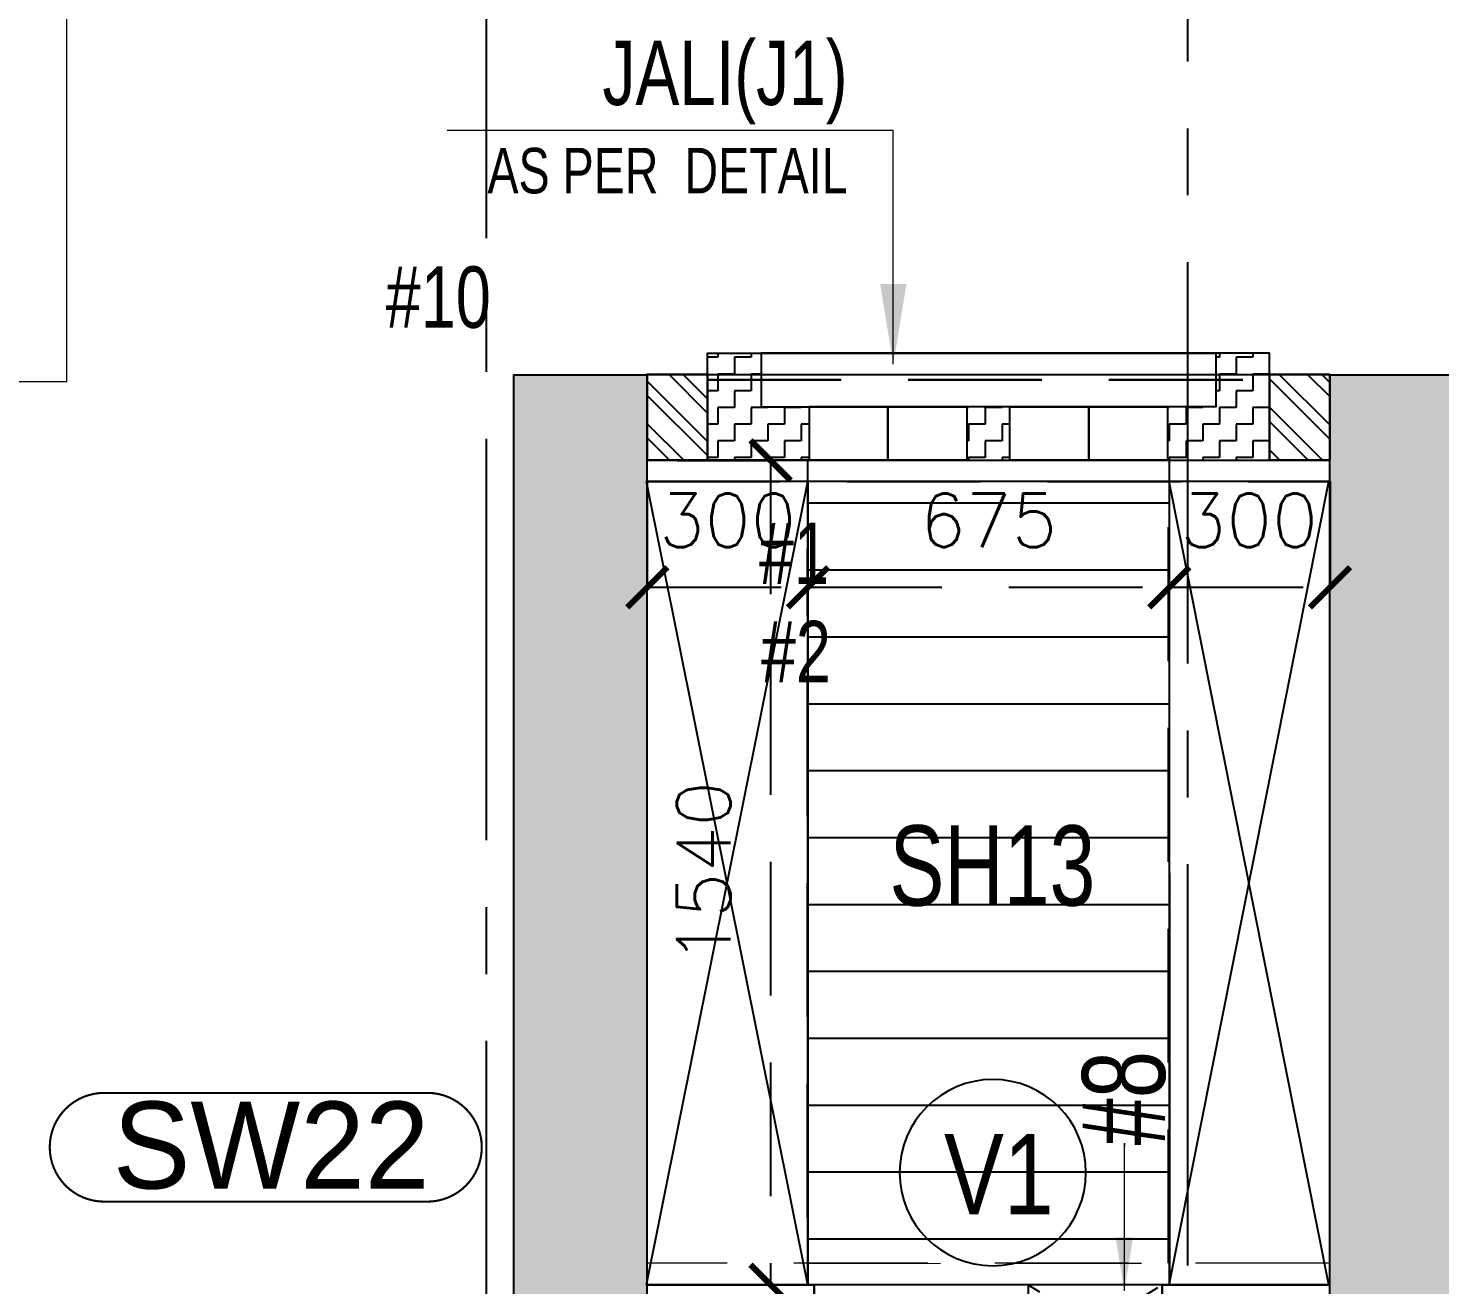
# Model space of a CAD drawing. Header units: millimetres. Extents: x 1167879 to 1231451, y -5731814 to -5645217.
# Drawn here: x 1212431 to 1215068, y -5711639 to -5709291 of the extents above; entities that cross this region are included whole.
import ezdxf
from ezdxf.enums import TextEntityAlignment as Align

# ---------------------------------------------------------------- set-up
doc = ezdxf.new("R2010")
doc.units = ezdxf.units.MM
doc.header["$LTSCALE"] = 1000
doc.header["$MEASUREMENT"] = 0
for name, pattern in [('3BHK-A$0$AUDIT_D_120904163729-0', [0]), ('3BHK-A$0$HIDDEN', [0.375, 0.25, -0.125]), ('AUDIT_D_120904163729-0', [0]), ('T8(T9 IS SIMILAR) - DIMENSION & TEXTING$0$HIDDEN', [0.375, 0.25, -0.125]), ('T8(T9 IS SIMILAR) - TYPICAL FLOOR ELEVATION$0$AUDIT_D_120904163729-0', [0]), ('T8(T9 IS SIMILAR) - TYPICAL FLOOR ELEVATION$0$HIDDEN', [0.375, 0.25, -0.125]), ('T8(T9 IS SIMILAR)$0$$0$HIDDEN', [0.375, 0.25, -0.125]), ('T8(T9 IS SIMILAR)$0$HIDDEN', [0.375, 0.25, -0.125]), ('T8_REFUGE COLUMNS$0$CENTER2', [1.125, 0.75, -0.125, 0.125, -0.125])]:
    doc.linetypes.add(name, pattern=pattern)
doc.layers.get('0').update_dxf_attribs({"linetype": 'AUDIT_D_120904163729-0'})
for name, color, linetype, lineweight in [('3BHK-A$0$$1$A-WALL- 160', 6, 'Continuous', 30), ('T8(T9 IS SIMILAR) - DIMENSION & TEXTING$0$R0-18-10-2014-T1-1st Podium Floor Plan$0$Text', 2, 'Continuous', 0), ('T8(T9 IS SIMILAR) - DIMENSION & TEXTING$0$T8 - TYPICAL FLOOR CORE$0$a-Text', 4, 'Continuous', 0), ('T8(T9 IS SIMILAR) - TYPICAL FLOOR ELEVATION$0$ELE-1', 4, 'Continuous', 30), ('T8(T9 IS SIMILAR)$0$D&W', 8, 'Continuous', 25), ('T8(T9 IS SIMILAR)$0$SCPL BEAM', 191, 'T8(T9 IS SIMILAR)$0$$0$HIDDEN', 13), ('T8_REFUGE COLUMNS$0$A-COLUMN NO size reduce', 81, 'Continuous', 25)]:
    doc.layers.add(name, color=color, linetype=linetype, lineweight=lineweight)
for name, color, linetype in [('3BHK-A$0$$1$CUT-OUT', 49, 'Continuous'), ('3BHK-A$0$A-HATCH -160', 251, '3BHK-A$0$AUDIT_D_120904163729-0'), ('3BHK-A$0$CUT-OUT', 49, 'Continuous'), ('3BHK-A$0$ELE 1', 1, 'Continuous'), ('T8(T9 IS SIMILAR) - DIMENSION & TEXTING$0$A-DIMENSIONS', 2, 'T8(T9 IS SIMILAR) - DIMENSION & TEXTING$0$HIDDEN'), ('T8(T9 IS SIMILAR) - DIMENSION & TEXTING$0$a-window-no', 125, 'Continuous'), ('T8(T9 IS SIMILAR) - TYPICAL FLOOR ELEVATION$0$A-WALL HATCH', 252, 'T8(T9 IS SIMILAR) - TYPICAL FLOOR ELEVATION$0$AUDIT_D_120904163729-0'), ('T8(T9 IS SIMILAR) - TYPICAL FLOOR ELEVATION$0$A-WALL-FEATURES', 6, 'T8(T9 IS SIMILAR) - TYPICAL FLOOR ELEVATION$0$AUDIT_D_120904163729-0'), ('T8(T9 IS SIMILAR)$0$$6$a-beam 2', 50, 'Continuous'), ('T8(T9 IS SIMILAR)$0$S-BEAM', 20, 'T8(T9 IS SIMILAR)$0$$0$HIDDEN'), ('T8_REFUGE COLUMNS$0$A-CENTERLINE', 193, 'T8_REFUGE COLUMNS$0$CENTER2'), ('T8_REFUGE COLUMNS$0$A-RCC COLS', 3, 'Continuous'), ('T8_TYPICAL COLUMNS$0$A-RCC COLS', 3, 'Continuous')]:
    doc.layers.add(name, color=color, linetype=linetype)
doc.layers.add('A-BUA COMMON AREAS LEDGES', color=85, linetype='Continuous', lineweight=15, plot=False)
doc.layers.add('T8_REFUGE COLUMNS$0$COL-HATCH', color=7, linetype='Continuous', lineweight=25, true_color=0xa3a3a3)
doc.styles.add('T8(T9 IS SIMILAR) - DIMENSION & TEXTING$0$ARIAL ARROW', font='swisscl.ttf')
doc.styles.add('T8(T9 IS SIMILAR) - DIMENSION & TEXTING$0$LODHA STANDERD', font='sanss___.ttf')
doc.styles.add('T8(T9 IS SIMILAR) - DIMENSION & TEXTING$0$Romans 1', font='romans.shx', dxfattribs={"height": 100})
doc.styles.add('T8(T9 IS SIMILAR) - DIMENSION & TEXTING$0$T8 - TYPICAL FLOOR CORE$0$ARIAL ARROW', font='swisscl.ttf')
doc.styles.add('T8(T9 IS SIMILAR) - DIMENSION & TEXTING$0$Tahoma', font='tahoma.ttf')
doc.styles.add('T8_REFUGE COLUMNS$0$STANDARD', font='GOTHIC.TTF')
doc.dimstyles.new('T8(T9 IS SIMILAR) - DIMENSION & TEXTING$0$ALPINE S', dxfattribs={"dimscale": 0, "dimtxt": 100, "dimasz": 75, "dimexe": 0, "dimexo": 0, "dimgap": 75, "dimtad": 1, "dimdec": 0, "dimzin": 0, "dimdsep": 46, "dimtxsty": 'T8(T9 IS SIMILAR) - DIMENSION & TEXTING$0$Romans 1', "dimblk": 'T8(T9 IS SIMILAR) - DIMENSION & TEXTING$0$_ArchTick', "dimcen": 0.09, "dimclrd": 256, "dimclre": 256, "dimclrt": 7, "dimadec": 0, "dimazin": 0, "dimtfac": 1, "dimtdec": 0, "dimtofl": 0, "dimtmove": 1, "dimatfit": 0, "dimldrblk": 'T8(T9 IS SIMILAR) - DIMENSION & TEXTING$0$_Open90', "dimfxl": 1, "dimtolj": 1, "dimtzin": 0, "dimarcsym": 0})
doc.dimstyles.new('T8(T9 IS SIMILAR) - DIMENSION & TEXTING$0$SAMATA STD', dxfattribs={"dimtxt": 100, "dimasz": 50, "dimexe": 50, "dimexo": 50, "dimgap": 10, "dimtad": 0, "dimdec": 0, "dimrnd": 5, "dimzin": 0, "dimdsep": 46, "dimtxsty": 'T8(T9 IS SIMILAR) - DIMENSION & TEXTING$0$Tahoma', "dimblk": 'T8(T9 IS SIMILAR) - DIMENSION & TEXTING$0$_Origin2', "dimcen": -50, "dimdle": 50, "dimclrd": 7, "dimclre": 7, "dimclrt": 7, "dimadec": 0, "dimazin": 0, "dimtfac": 1, "dimtdec": 0, "dimtmove": 1, "dimatfit": 3, "dimfxl": 150, "dimtfill": 1, "dimtolj": 1, "dimtzin": 0, "dimlwd": -1, "dimlwe": -1, "dimarcsym": 0})
pattern_1 = [(45.00000000000001, (-0.652265147306025, 1285.594474900514), (-39.77475644174329, 39.7747564417433), []), (45.00000000000001, (25.8642391031608, 1285.594474900514), (-39.77475644174329, 39.7747564417433), [])]

# ---------------------------------------------------------------- blocks, each defined once
blk = doc.blocks.new('T8(T9 IS SIMILAR) - DIMENSION & TEXTING$0$_Origin2')
at = {"color": 0, "linetype": 'ByBlock', "lineweight": -2}
blk.add_line((-0.5, 0), (-1, 0), dxfattribs=at)
for radius in [0.5, 0.25]:
    blk.add_circle((0, 0), radius, dxfattribs=at)
blk = doc.blocks.new('T8(T9 IS SIMILAR) - DIMENSION & TEXTING$0$WINDOW TAG')
at = {"layer": 'T8(T9 IS SIMILAR) - DIMENSION & TEXTING$0$a-window-no'}
blk.add_circle((0, 0), 174.0900956831736, dxfattribs=at)
at = {"layer": 'T8(T9 IS SIMILAR) - DIMENSION & TEXTING$0$a-window-no', "style": 'T8(T9 IS SIMILAR) - DIMENSION & TEXTING$0$LODHA STANDERD'}
blk.add_attdef('WINDOW', text='', height=150, dxfattribs=at).set_placement((11.34681474116587, 2.790841638110578), align=Align.MIDDLE_CENTER)
blk = doc.blocks.new('T8(T9 IS SIMILAR) - DIMENSION & TEXTING$0$_ArchTick')
at = {"color": 0, "linetype": 'ByBlock', "const_width": 0.15}
blk.add_lwpolyline([(-0.5, -0.5), (0.5, 0.5)], dxfattribs=at)
blk = doc.blocks.new('*D336')
at = {"layer": 'T8(T9 IS SIMILAR) - DIMENSION & TEXTING$0$A-DIMENSIONS', "linetype": 'T8(T9 IS SIMILAR) - DIMENSION & TEXTING$0$HIDDEN', "lineweight": -2, "transparency": 16777216}
for p, q in [((1213587.268557632, -5710138.519158753), (1213587.268557632, -5710335.988566845)), ((1213887.453052098, -5710138.519158754), (1213887.453052098, -5710335.988566845))]:
    blk.add_line(p, q, dxfattribs=at)
at = {"layer": 'T8(T9 IS SIMILAR) - DIMENSION & TEXTING$0$A-DIMENSIONS', "lineweight": -2, "transparency": 16777216}
blk.add_line((1213587.268557632, -5710335.988566845), (1213887.453052098, -5710335.988566845), dxfattribs=at)
at = {"layer": 'T8(T9 IS SIMILAR) - DIMENSION & TEXTING$0$A-DIMENSIONS', "linetype": 'ByBlock', "lineweight": -2, "transparency": 16777216, "xscale": 75, "yscale": 75, "zscale": 75, "rotation": 180}
blk.add_blockref('T8(T9 IS SIMILAR) - DIMENSION & TEXTING$0$_ArchTick', (1213587.268557632, -5710335.988566845), dxfattribs=at)
at = {"layer": 'T8(T9 IS SIMILAR) - DIMENSION & TEXTING$0$A-DIMENSIONS', "linetype": 'ByBlock', "lineweight": -2, "transparency": 16777216, "xscale": 75, "yscale": 75, "zscale": 75}
blk.add_blockref('T8(T9 IS SIMILAR) - DIMENSION & TEXTING$0$_ArchTick', (1213887.453052098, -5710335.988566845), dxfattribs=at)
at = {"layer": 'T8(T9 IS SIMILAR) - DIMENSION & TEXTING$0$A-DIMENSIONS', "color": 7, "linetype": 'ByBlock', "transparency": 16777216, "insert": (1213737.360804865, -5710210.988566845), "char_height": 100, "attachment_point": 5, "style": 'T8(T9 IS SIMILAR) - DIMENSION & TEXTING$0$Romans 1'}
blk.add_mtext('\\A1;300', dxfattribs=at)
blk = doc.blocks.new('T8(T9 IS SIMILAR) - DIMENSION & TEXTING$0$_Open90')
at = {"color": 0, "linetype": 'ByBlock', "lineweight": -2}
for p, q in [((-0.5, 0.5), (0, 0)), ((0, 0), (-1, 0)), ((0, 0), (-0.5, -0.5))]:
    blk.add_line(p, q, dxfattribs=at)
blk = doc.blocks.new('*D337')
at = {"layer": 'T8(T9 IS SIMILAR) - DIMENSION & TEXTING$0$A-DIMENSIONS', "linetype": 'T8(T9 IS SIMILAR) - DIMENSION & TEXTING$0$HIDDEN', "lineweight": -2, "transparency": 16777216}
for p, q in [((1213643.518408691, -5710098.811375679), (1213817.647120671, -5710098.811375679)), ((1213643.719358897, -5711639.150016902), (1213817.647120671, -5711639.150016902))]:
    blk.add_line(p, q, dxfattribs=at)
at = {"layer": 'T8(T9 IS SIMILAR) - DIMENSION & TEXTING$0$A-DIMENSIONS', "lineweight": -2, "transparency": 16777216}
blk.add_line((1213817.647120671, -5710098.811375679), (1213817.647120671, -5711639.150016902), dxfattribs=at)
at = {"layer": 'T8(T9 IS SIMILAR) - DIMENSION & TEXTING$0$A-DIMENSIONS', "linetype": 'ByBlock', "lineweight": -2, "transparency": 16777216, "xscale": 75, "yscale": 75, "zscale": 75}
for p, rotation in [((1213817.647120671, -5710098.811375679), 90), ((1213817.647120671, -5711639.150016902), 270)]:
    blk.add_blockref('T8(T9 IS SIMILAR) - DIMENSION & TEXTING$0$_ArchTick', p, dxfattribs=dict(at, rotation=rotation))
at = {"layer": 'T8(T9 IS SIMILAR) - DIMENSION & TEXTING$0$A-DIMENSIONS', "color": 7, "linetype": 'ByBlock', "transparency": 16777216, "insert": (1213692.647120672, -5710868.980696291), "char_height": 100, "attachment_point": 5, "rotation": 90, "style": 'T8(T9 IS SIMILAR) - DIMENSION & TEXTING$0$Romans 1'}
blk.add_mtext('\\A1;1540', dxfattribs=at)
blk = doc.blocks.new('*D183')
at = {"layer": 'T8(T9 IS SIMILAR) - DIMENSION & TEXTING$0$A-DIMENSIONS', "linetype": 'T8(T9 IS SIMILAR) - DIMENSION & TEXTING$0$HIDDEN', "lineweight": -2, "transparency": 16777216}
for p, q in [((1213887.453052099, -5710138.477851002), (1213887.453052099, -5710335.988566845)), ((1214562.604881546, -5710138.519158754), (1214562.604881546, -5710335.988566845))]:
    blk.add_line(p, q, dxfattribs=at)
at = {"layer": 'T8(T9 IS SIMILAR) - DIMENSION & TEXTING$0$A-DIMENSIONS', "lineweight": -2, "transparency": 16777216}
blk.add_line((1213887.453052099, -5710335.988566845), (1214562.604881546, -5710335.988566845), dxfattribs=at)
at = {"layer": 'T8(T9 IS SIMILAR) - DIMENSION & TEXTING$0$A-DIMENSIONS', "linetype": 'ByBlock', "lineweight": -2, "transparency": 16777216, "xscale": 75, "yscale": 75, "zscale": 75, "rotation": 180}
blk.add_blockref('T8(T9 IS SIMILAR) - DIMENSION & TEXTING$0$_ArchTick', (1213887.453052099, -5710335.988566845), dxfattribs=at)
at = {"layer": 'T8(T9 IS SIMILAR) - DIMENSION & TEXTING$0$A-DIMENSIONS', "linetype": 'ByBlock', "lineweight": -2, "transparency": 16777216, "xscale": 75, "yscale": 75, "zscale": 75}
blk.add_blockref('T8(T9 IS SIMILAR) - DIMENSION & TEXTING$0$_ArchTick', (1214562.604881546, -5710335.988566845), dxfattribs=at)
at = {"layer": 'T8(T9 IS SIMILAR) - DIMENSION & TEXTING$0$A-DIMENSIONS', "color": 7, "linetype": 'ByBlock', "transparency": 16777216, "insert": (1214225.028966823, -5710210.988566845), "char_height": 100, "attachment_point": 5, "style": 'T8(T9 IS SIMILAR) - DIMENSION & TEXTING$0$Romans 1'}
blk.add_mtext('\\A1;675', dxfattribs=at)
blk = doc.blocks.new('*D184')
at = {"layer": 'T8(T9 IS SIMILAR) - DIMENSION & TEXTING$0$A-DIMENSIONS', "linetype": 'T8(T9 IS SIMILAR) - DIMENSION & TEXTING$0$HIDDEN', "lineweight": -2, "transparency": 16777216}
for p, q in [((1214562.604881546, -5710138.519158754), (1214562.604881546, -5710335.988566845)), ((1214862.819467773, -5710138.519158754), (1214862.819467773, -5710335.988566845))]:
    blk.add_line(p, q, dxfattribs=at)
at = {"layer": 'T8(T9 IS SIMILAR) - DIMENSION & TEXTING$0$A-DIMENSIONS', "lineweight": -2, "transparency": 16777216}
blk.add_line((1214562.604881546, -5710335.988566845), (1214862.819467773, -5710335.988566845), dxfattribs=at)
at = {"layer": 'T8(T9 IS SIMILAR) - DIMENSION & TEXTING$0$A-DIMENSIONS', "linetype": 'ByBlock', "lineweight": -2, "transparency": 16777216, "xscale": 75, "yscale": 75, "zscale": 75, "rotation": 180}
blk.add_blockref('T8(T9 IS SIMILAR) - DIMENSION & TEXTING$0$_ArchTick', (1214562.604881546, -5710335.988566845), dxfattribs=at)
at = {"layer": 'T8(T9 IS SIMILAR) - DIMENSION & TEXTING$0$A-DIMENSIONS', "linetype": 'ByBlock', "lineweight": -2, "transparency": 16777216, "xscale": 75, "yscale": 75, "zscale": 75}
blk.add_blockref('T8(T9 IS SIMILAR) - DIMENSION & TEXTING$0$_ArchTick', (1214862.819467773, -5710335.988566845), dxfattribs=at)
at = {"layer": 'T8(T9 IS SIMILAR) - DIMENSION & TEXTING$0$A-DIMENSIONS', "color": 7, "linetype": 'ByBlock', "transparency": 16777216, "insert": (1214711.71217466, -5710210.988566845), "char_height": 100, "attachment_point": 5, "style": 'T8(T9 IS SIMILAR) - DIMENSION & TEXTING$0$Romans 1'}
blk.add_mtext('\\A1;300', dxfattribs=at)
blk = doc.blocks.new('T8_REFUGE COLUMNS')
at = {"layer": 'T8_REFUGE COLUMNS$0$COL-HATCH', "linetype": 'ByBlock'}
h = blk.add_hatch(color=256, dxfattribs=at)
h.dxf.hatch_style = 1
h.paths.add_polyline_path([(1213587.069074492, -5709939.863253396), (1213337.069074492, -5709939.863253396), (1213337.069074492, -5714149.863253396), (1213587.069074492, -5714149.863253396)])
h = blk.add_hatch(color=256, dxfattribs=at)
h.dxf.hatch_style = 1
h.paths.add_polyline_path([(1214862.069074492, -5711799.863253396), (1215112.069074492, -5711799.863253396), (1215112.069074492, -5709939.863253396), (1214862.069074492, -5709939.863253396)])
at = {"layer": 'T8_REFUGE COLUMNS$0$A-CENTERLINE'}
for p, q in [((1214597.093489862, -5722853.457671415), (1214597.093489862, -5698299.636913834)), ((1213287.069077838, -5728808.541404216), (1213287.069077838, -5698573.632249597))]:
    blk.add_line(p, q, dxfattribs=at)
at = {"layer": 'T8_REFUGE COLUMNS$0$A-COLUMN NO size reduce', "linetype": 'ByBlock', "const_width": 3.9}
blk.add_lwpolyline([(1212572.298072255, -5711483.816071484, -1), (1212572.298072256, -5711280.641360405), (1213176.365033506, -5711280.641360406, -1), (1213176.365033507, -5711483.816071486)], format="xyb", close=True, dxfattribs=at)
at = {"layer": 'T8_REFUGE COLUMNS$0$A-RCC COLS', "linetype": 'ByBlock'}
for points in [[(1213587.069074492, -5709939.863253396), (1213337.069074492, -5709939.863253396), (1213337.069074492, -5714149.863253396), (1213587.069074492, -5714149.863253396)], [(1214862.069074492, -5711799.863253396), (1215112.069074492, -5711799.863253396), (1215112.069074492, -5709939.863253396), (1214862.069074492, -5709939.863253396)]]:
    blk.add_lwpolyline(points, close=True, dxfattribs=at)
at = {"layer": 'T8_REFUGE COLUMNS$0$A-COLUMN NO size reduce', "linetype": 'ByBlock', "insert": (1212588.548072256, -5711296.891360406), "char_height": 162.5, "attachment_point": 1, "style": 'T8_REFUGE COLUMNS$0$STANDARD'}
blk.add_mtext_dynamic_manual_height_columns('SW22', width=444.6849770843983, gutter_width=500, heights=[0], dxfattribs=at)
blk = doc.blocks.new('T8_TYPICAL COLUMNS')
at = {"layer": 'T8_TYPICAL COLUMNS$0$A-RCC COLS', "linetype": 'ByBlock'}
blk.add_blockref('T8_REFUGE COLUMNS', (0, 0), dxfattribs=at)
blk = doc.blocks.new('3BHK-A')
at = {"layer": '3BHK-A$0$A-HATCH -160', "linetype": 'ByBlock'}
h = blk.add_hatch(dxfattribs=at)
h.set_pattern_fill('ANSI32', color=256, scale=150)
h.set_pattern_definition(pattern_1)
h.paths.add_polyline_path([(1197682.395177151, -5709940.001921597), (1197794.897939085, -5709940.013618101), (1197794.897193033, -5710099.7622237), (1197682.394431079, -5710099.7622237)])
h = blk.add_hatch(dxfattribs=at)
h.set_pattern_fill('ANSI32', color=256, scale=150)
h.set_pattern_definition(pattern_1)
h.paths.add_polyline_path([(1198844.897193033, -5710099.7622237), (1198957.399954947, -5710099.7622237), (1198957.400701019, -5709939.757768404), (1198844.897193033, -5709939.7622237)])
at = {"layer": '3BHK-A$0$CUT-OUT'}
h = blk.add_hatch(dxfattribs=at)
h.set_pattern_fill('ANSI31', color=256, scale=1000, angle=135)
h.set_pattern_definition([(180, (11267.68155931402, 7945.864264402539), (-2.131628207280301e-14, -125), [])])
h.paths.add_polyline_path([(1198657.142167903, -5710098.537840246), (1197982.234535174, -5710098.537840242), (1197981.878582104, -5711639.121892944), (1198657.142167903, -5711639.121892944)])
at = {"linetype": '3BHK-A$0$HIDDEN', "ltscale": 0.1}
for p, q in [((1198245.566253129, -5711799.121892943, -0.02432551863291288), (1197995.566253129, -5711639.121892943, -0.02432551863291288)), ((1198245.566253129, -5711639.121892943, -0.02432551863291288), (1197995.566253129, -5711799.121892943, -0.02432551863291288))]:
    blk.add_line(p, q, dxfattribs=at)
at = {"linetype": '3BHK-A$0$HIDDEN', "ltscale": 0.1, "elevation": -0.02432551863291288}
blk.add_lwpolyline([(1198245.566253129, -5711799.121892943), (1197995.566253129, -5711799.121892943), (1197995.566253129, -5711639.121892943), (1198245.566253129, -5711639.121892943)], close=True, dxfattribs=at)
at = {"layer": '3BHK-A$0$$1$A-WALL- 160', "linetype": 'ByBlock'}
for p, q in [((1197682.415679285, -5711639.125193932, -0.02432551863291288), (1197995.566253129, -5711639.121892943, -0.02432551863291288)), ((1197995.566253129, -5711799.121892943, -0.02432551863291288), (1197995.566253129, -5711639.121892943, -0.02432551863291288)), ((1198645.566253178, -5711799.121892944, -0.02432551863291288), (1198645.566253178, -5711639.121892944, -0.02432551863291288)), ((1198645.566253178, -5711639.121892944, -0.02432551863291288), (1198958.738495441, -5711639.122722594, -0.02432551863291288))]:
    blk.add_line(p, q, dxfattribs=at)
at = {"layer": '3BHK-A$0$$1$A-WALL- 160', "linetype": 'ByBlock', "elevation": -0.02432551863291288}
for points in [[(1197794.897939085, -5709938.518926526), (1197682.395177151, -5709938.518926526), (1197682.394431079, -5710098.518926526), (1197794.897193033, -5710098.518926526)], [(1198844.897193033, -5709938.518926526), (1198957.400701019, -5709938.51447123), (1198957.399954947, -5710098.518926526), (1198844.897193033, -5710098.518926526)]]:
    blk.add_lwpolyline(points, close=True, dxfattribs=at)
at = {"layer": '3BHK-A$0$$1$CUT-OUT'}
for p, q in [((1198844.897193033, -5709938.518926526, -0.02432551863291288), (1197794.897939085, -5709938.518926526, -0.02432551863291288)), ((1198844.897193033, -5710098.518926526, -0.02432551863291288), (1197794.897193033, -5710098.518926526, -0.02432551863291288))]:
    blk.add_line(p, q, dxfattribs=at)
at = {"layer": '3BHK-A$0$CUT-OUT'}
for p, q in [((1197981.990338453, -5711639.121892944, 0.3682588181893741), (1197683.775752229, -5710138.519158751, -0.02432551863291288)), ((1197683.797262534, -5711639.141772102, -0.02432551863291288), (1197981.990338454, -5710138.477851, 0.3682588181893741)), ((1198958.759056094, -5711639.141772102, -0.02432551863291288), (1198657.142167903, -5710138.477851, 0.3682588181882238)), ((1198657.142167903, -5711639.121892944, 0.3682588181893741), (1198958.780569544, -5710138.537864574, -0.02432551863291288))]:
    blk.add_line(p, q, dxfattribs=at)
at = {"layer": '3BHK-A$0$CUT-OUT', "elevation": 0.3682588181893741}
blk.add_lwpolyline([(1198657.142167903, -5710098.537840246), (1197982.234535174, -5710098.537840242), (1197981.878582104, -5711639.121892944), (1198657.142167903, -5711639.121892944)], close=True, dxfattribs=at)
at = {"layer": '3BHK-A$0$ELE 1', "linetype": 'ByBlock'}
for p, q in [((1197683.775752229, -5710138.519158751, -0.02432551863291288), (1198957.526145509, -5710138.519158751, -0.5138890929442232)), ((1197981.990338454, -5710138.519158751, 0.3682588181893741), (1197981.990338453, -5711639.121892944, 0.3682588181893741)), ((1198657.142167903, -5710138.519158751, 0.3682588181893741), (1198657.142167903, -5711639.121892944, 0.3682588181893741))]:
    blk.add_line(p, q, dxfattribs=at)
blk = doc.blocks.new('T8(T9 IS SIMILAR) - TYPICAL FLOOR ELEVATION$0$JG')
at = {"layer": 'T8(T9 IS SIMILAR) - TYPICAL FLOOR ELEVATION$0$A-WALL HATCH', "linetype": 'ByBlock'}
h = blk.add_hatch(dxfattribs=at)
h.set_pattern_fill('ZIGZAG', color=256, scale=250)
h.set_pattern_definition([(0, (0, 0), (31.25, 31.25), [31.25, -31.25]), (90, (31.25, 0), (-31.25, 31.25), [31.25, -31.25])])
h.paths.add_polyline_path([(1133312.256854269, -5722820.520059796), (1133392.470780536, -5722820.520059796), (1133392.470780536, -5722720.520030526), (1133312.256854269, -5722720.520030526)])
edge = h.paths.add_edge_path()
edge.add_line((1133877.164622129, -5722870.529525943), (1133877.164622129, -5722920.529525943))
edge.add_line((1133877.164622129, -5722920.529525943), (1133777.164622129, -5722920.529525943))
edge.add_line((1133777.164622129, -5722920.529525943), (1133777.164622129, -5722870.529525943))
edge.add_line((1133777.164622129, -5722870.529525943), (1133777.164622129, -5722820.529525943))
edge.add_line((1133777.164622129, -5722820.529525943), (1133687.364173081, -5722820.520059796))
edge.add_line((1133687.364173081, -5722820.520059796), (1133687.364182007, -5722720.520053368))
edge.add_line((1133687.364182007, -5722720.520053368), (1133877.164622127, -5722720.553921828))
edge.add_line((1133877.164622127, -5722720.553921828), (1133877.164611416, -5722870.529525943))
edge.add_line((1132827.363817403, -5722870.520059796), (1132827.363817403, -5722920.520059796))
edge.add_line((1132827.363817403, -5722920.520059796), (1132927.363817403, -5722920.520059796))
edge.add_line((1132927.363817403, -5722920.520059796), (1132927.363817403, -5722870.520059796))
edge.add_line((1132927.363817403, -5722870.520059796), (1132927.363817403, -5722820.520059796))
edge.add_line((1132927.363817403, -5722820.520059796), (1133017.363817403, -5722820.520059796))
edge.add_line((1133017.363817403, -5722820.520059796), (1133017.363808478, -5722720.520053368))
edge.add_line((1133017.363808478, -5722720.520053368), (1132827.363817405, -5722720.544455681))
edge.add_line((1132827.363817405, -5722720.544455681), (1132827.363828116, -5722870.520059796))
at = {"layer": 'T8(T9 IS SIMILAR) - TYPICAL FLOOR ELEVATION$0$A-WALL-FEATURES', "color": 3, "elevation": -1.270167410725539}
for points in [[(1132827.363817403, -5722870.520059796), (1132827.363817403, -5722870.520059796), (1132827.363817403, -5722920.520059796), (1132927.363817403, -5722920.520059796), (1132927.363817403, -5722870.520059796), (1132927.363817403, -5722820.520059796), (1133017.363817403, -5722820.520059796), (1133017.363808478, -5722720.520053368), (1132827.363817405, -5722720.544455681), (1132827.363828116, -5722870.520059796)], [(1133877.164622129, -5722870.529525943), (1133877.164622129, -5722870.529525943), (1133877.164622129, -5722920.529525943), (1133777.164622129, -5722920.529525943), (1133777.164622129, -5722870.529525943), (1133777.164622129, -5722820.529525943), (1133687.364173081, -5722820.520059796), (1133687.364182007, -5722720.520053368), (1133877.164622127, -5722720.553921828), (1133877.164611416, -5722870.529525943)]]:
    blk.add_lwpolyline(points, dxfattribs=at)
blk.add_lwpolyline([(1133312.256854269, -5722820.520059796), (1133392.470780536, -5722820.520059796), (1133392.470780536, -5722720.520030526), (1133312.256854269, -5722720.520030526)], close=True, dxfattribs=at)
at = {"layer": 'T8(T9 IS SIMILAR) - TYPICAL FLOOR ELEVATION$0$ELE-1', "color": 5}
for p, q in [((1133017.363808478, -5722720.520053368, -1.270167410725539), (1133312.256854269, -5722720.520053368, -1.270167410725539)), ((1133164.810335836, -5722820.520059796, -1.270167410725539), (1133164.810335836, -5722720.520053368, -1.270167410725539)), ((1133687.364182007, -5722720.520053368, -1.270167410725539), (1133392.470780536, -5722720.520053368, -1.270167410725539)), ((1133539.917476809, -5722820.520059796, -1.270167410725539), (1133539.917476809, -5722720.520053368, -1.270167410725539)), ((1133312.256854269, -5722820.520059796, -1.270167410725539), (1133017.363817403, -5722820.520059796, -1.270167410725539)), ((1133392.470780536, -5722820.520059796, -1.270167410725539), (1133687.364173081, -5722820.520059796, -1.270167410725539)), ((1132927.363790743, -5722920.520059796, -1.270167410725539), (1133777.164622129, -5722920.529525943, -1.270167410725539))]:
    blk.add_line(p, q, dxfattribs=at)
at = {"layer": 'T8(T9 IS SIMILAR) - TYPICAL FLOOR ELEVATION$0$ELE-1', "color": 5, "linetype": 'T8(T9 IS SIMILAR) - TYPICAL FLOOR ELEVATION$0$HIDDEN'}
blk.add_line((1133877.164622129, -5722870.529525943, -1.270167410725539), (1132827.363790743, -5722870.520059796, -1.270167410725539), dxfattribs=at)
blk = doc.blocks.new('T8(T9 IS SIMILAR) - TYPICAL FLOOR ELEVATION')
at = {"layer": 'T8(T9 IS SIMILAR) - TYPICAL FLOOR ELEVATION$0$A-WALL-FEATURES', "linetype": 'ByBlock', "rotation": 180}
blk.add_blockref('T8(T9 IS SIMILAR) - TYPICAL FLOOR ELEVATION$0$JG', (2347576.862649094, -11432819.07284837, 1.759730985036849), dxfattribs=at)
blk = doc.blocks.new('T8(T9 IS SIMILAR) - DIMENSION & TEXTING')
at = {"layer": 'T8(T9 IS SIMILAR) - DIMENSION & TEXTING$0$a-window-no'}
ref = blk.add_blockref('T8(T9 IS SIMILAR) - DIMENSION & TEXTING$0$WINDOW TAG', (1214232.753854497, -5711429.64110362), dxfattribs=dict(at, xscale=-1, rotation=180))
ref.add_attrib('WINDOW', 'V1', dxfattribs={"height": 150, "style": 'T8(T9 IS SIMILAR) - DIMENSION & TEXTING$0$LODHA STANDERD', "width": 0.8}).set_placement((1214244.10066924, -5711432.431945256), align=Align.MIDDLE_CENTER)
at = {"layer": 'T8(T9 IS SIMILAR) - DIMENSION & TEXTING$0$R0-18-10-2014-T1-1st Podium Floor Plan$0$Text', "linetype": 'ByBlock', "style": 'T8(T9 IS SIMILAR) - DIMENSION & TEXTING$0$ARIAL ARROW'}
blk.add_text('#8', height=154.9125, rotation=90, dxfattribs=at).set_placement((1214554.493665027, -5711378.959532731, 0.04433325770848373))
at = {"layer": 'T8(T9 IS SIMILAR) - DIMENSION & TEXTING$0$R0-18-10-2014-T1-1st Podium Floor Plan$0$Text', "style": 'T8(T9 IS SIMILAR) - DIMENSION & TEXTING$0$ARIAL ARROW'}
for s, insert, char_height, width, attachment_point in [('JALI(J1)\\P{\\H0.70833x;AS PER  DETAIL}', (1213961.550133291, -5709314.903900005, 0.4895635743113104), 120, 3557.379370709298, 3), ('#10', (1213294.8338844, -5709736.400119129), 114.75, 1361.983559151092, 3), ('#1', (1213926.788944152, -5710329.826766161, 0.03283945015443235), 114.75, 1512.561204234306, 9), ('#2', (1213930.383268516, -5710513.421305733, 0.03283945015443235), 114.75, 1512.561204234306, 9)]:
    blk.add_mtext(s, dxfattribs=dict(at, insert=insert, char_height=char_height, width=width, attachment_point=attachment_point))
at = {"layer": 'T8(T9 IS SIMILAR) - DIMENSION & TEXTING$0$T8 - TYPICAL FLOOR CORE$0$a-Text', "linetype": 'ByBlock', "insert": (1212482.319696859, -5710932.893672858), "char_height": 150, "width": 3499.365512000397, "attachment_point": 7, "style": 'T8(T9 IS SIMILAR) - DIMENSION & TEXTING$0$T8 - TYPICAL FLOOR CORE$0$ARIAL ARROW'}
blk.add_mtext('\\pi1557.46454;SH13', dxfattribs=at)
at = {"layer": 'T8(T9 IS SIMILAR) - DIMENSION & TEXTING$0$A-DIMENSIONS', "linetype": 'ByBlock'}
dim = blk.add_linear_dim(base=(1213817.647120671, -5711639.150016902), p1=(1213643.518408691, -5710098.811375679), p2=(1213643.719358897, -5711639.150016902), angle=270, dimstyle='T8(T9 IS SIMILAR) - DIMENSION & TEXTING$0$ALPINE S', override={"dimscale": 1, "dimfxl": 5, "dimarcsym": 1}, dxfattribs=at)
dim.commit()
dim.dimension.update_dxf_attribs({"geometry": '*D337', "text_midpoint": (1213692.647120672, -5710868.980696291)})
for base, p1, p2, picture, middle in [((1213887.453052098, -5710335.988566845), (1213587.268557632, -5710138.519158753, 7.667097270314116e-05), (1213887.453052098, -5710138.519158754, 0.8821479111335974), '*D336', (1213737.360804865, -5710335.988566845)), ((1214862.819467773, -5710335.988566845), (1214562.604881546, -5710138.519158754), (1214862.819467773, -5710138.519158754, 0.4895635743113104), '*D184', (1214711.71217466, -5710335.988566845))]:
    dim = blk.add_linear_dim(base=base, p1=p1, p2=p2, dimstyle='T8(T9 IS SIMILAR) - DIMENSION & TEXTING$0$ALPINE S', override={"dimscale": 1, "dimfxl": 5, "dimarcsym": 1}, dxfattribs=at)
    dim.commit()
    dim.dimension.update_dxf_attribs({"geometry": picture, "text_midpoint": middle, "dimtype": 128})
dim = blk.add_linear_dim(base=(1214562.604881546, -5710335.988566845), p1=(1213887.453052099, -5710138.477851002, 0.8821479111324471), p2=(1214562.604881546, -5710138.519158754, 0.8821479111335974), dimstyle='T8(T9 IS SIMILAR) - DIMENSION & TEXTING$0$ALPINE S', override={"dimscale": 1, "dimfxl": 5, "dimarcsym": 1}, dxfattribs=at)
dim.commit()
dim.dimension.update_dxf_attribs({"geometry": '*D183', "text_midpoint": (1214225.028966823, -5710210.988566845)})
at = {"layer": 'T8(T9 IS SIMILAR) - DIMENSION & TEXTING$0$R0-18-10-2014-T1-1st Podium Floor Plan$0$Text'}
for points, override in [([(1214046.852220947, -5709919.039118664), (1214046.852220947, -5709482.527339477), (1213213.025392267, -5709482.491782394)], {"dimscale": 1, "dimasz": 150, "dimclrd": 2, "dimfxlon": 1, "dimarcsym": 1}), ([(1214478.588162708, -5711650.323462113), (1214478.560957924, -5711374.410602692), (1214478.588162708, -5711380.486961386)], {"dimscale": 1, "dimasz": 100, "dimclrd": 2, "dimfxlon": 1, "dimarcsym": 1})]:
    blk.add_leader(points, dimstyle='T8(T9 IS SIMILAR) - DIMENSION & TEXTING$0$SAMATA STD', override=override, dxfattribs=at)
blk = doc.blocks.new('T8(T9 IS SIMILAR)')
at = {"layer": 'T8(T9 IS SIMILAR)$0$D&W', "linetype": 'ByBlock', "xscale": -1}
blk.add_blockref('3BHK-A', (2412544.595220001, 0, 0.5138890929442232), dxfattribs=at)
at = {"layer": 'T8(T9 IS SIMILAR)$0$D&W', "linetype": 'ByBlock'}
blk.add_blockref('T8(T9 IS SIMILAR) - TYPICAL FLOOR ELEVATION', (1.862645149230957e-09, 0), dxfattribs=at)
blk.add_blockref('T8_TYPICAL COLUMNS', (1.862645149230957e-09, 0), dxfattribs=at)
at = {"layer": 'T8(T9 IS SIMILAR)$0$$6$a-beam 2', "linetype": 'ByBlock'}
blk.add_blockref('T8(T9 IS SIMILAR) - DIMENSION & TEXTING', (1.862645149230957e-09, 0), dxfattribs=at)
at = {"layer": 'T8(T9 IS SIMILAR)$0$S-BEAM'}
for p, q in [((1213584.964161708, -5709938.555115113, -0.2667117152577199), (1214861.433545961, -5709938.458326349, -0.2667117152577199)), ((1213584.979326769, -5710138.555114547, -0.2667117152577199), (1214861.448711022, -5710138.458325783, -0.2667117152577199))]:
    blk.add_line(p, q, dxfattribs=at)
at = {"layer": 'T8(T9 IS SIMILAR)$0$SCPL BEAM', "linetype": 'T8(T9 IS SIMILAR)$0$HIDDEN'}
blk.add_line((1214861.323929205, -5711598.820437083, -0.2667117152577199), (1213584.991694584, -5711598.841602782, -0.2667117152577199), dxfattribs=at)
at = {"layer": 'T8(T9 IS SIMILAR)$0$SCPL BEAM', "linetype": 'T8(T9 IS SIMILAR)$0$HIDDEN', "elevation": -0.2667117152577199}
blk.add_lwpolyline([(1214560.129690125, -5710138.481173405), (1213885.636994674, -5710138.532317052), (1213885.315460249, -5711599.227899769), (1214560.129690125, -5711598.83675904)], close=True, dxfattribs=at)

msp = doc.modelspace()

# ---------------------------------------------------------------- linework, layer by layer
at = {"layer": 'A-BUA COMMON AREAS LEDGES', "linetype": 'ByBlock'}
msp.add_lwpolyline([(1212502.356564462, -5708100.366665591), (1211787.264520569, -5708100.366665591), (1211787.264520569, -5709951.605032945), (1212502.356564462, -5709951.605032945)], close=True, dxfattribs=at)

# ---------------------------------------------------------------- next in the draw order: block references
at = {"linetype": 'ByBlock'}
msp.add_blockref('T8(T9 IS SIMILAR) - DIMENSION & TEXTING', (0, 0), dxfattribs=at)

# ---------------------------------------------------------------- next in the draw order: block references
msp.add_blockref('T8(T9 IS SIMILAR)', (0, 0), dxfattribs=at)

doc.saveas('drawing.dxf')
